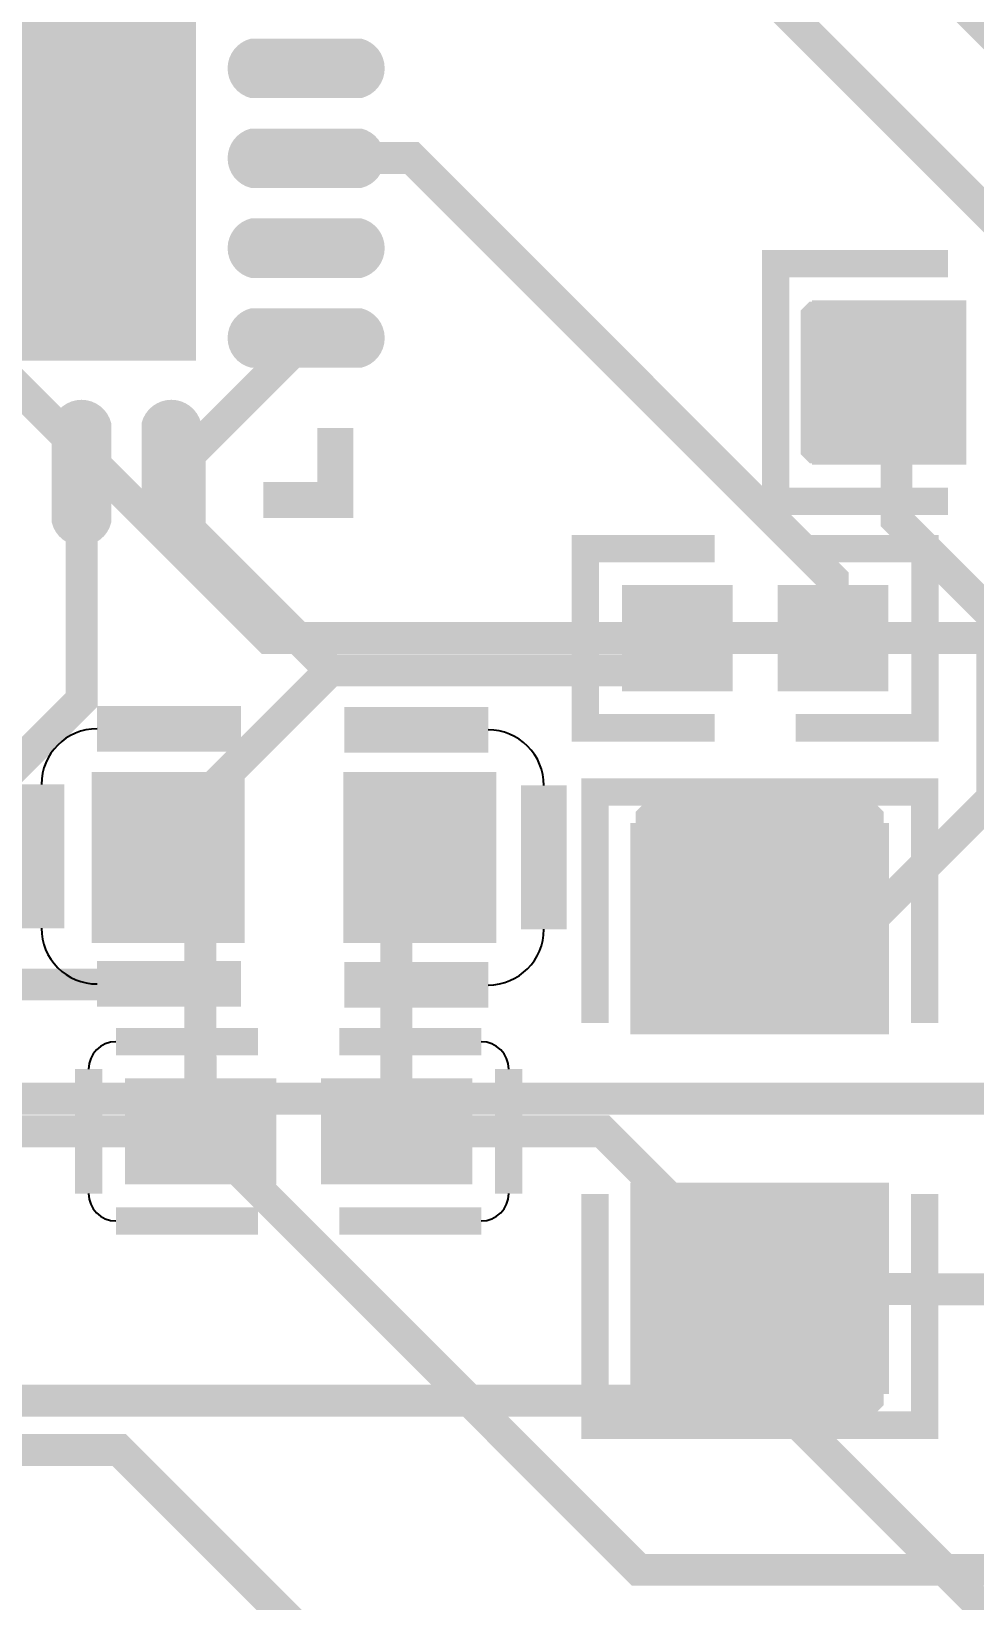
# Model space of a CAD drawing. Extents: x -5 to 4186, y -5 to 3927.
# Drawn here: x 2612.5 to 2819.1, y 2280.3 to 2623.9 of the extents above; entities that cross this region are included whole.
import ezdxf

# ---------------------------------------------------------------- set-up
doc = ezdxf.new("R2010")
doc.units = 9
for name, color, linetype, true_color in [('BottomLayer', 7, 'Continuous', 0x0000ff), ('TopLayer', 7, 'Continuous', 0xff0000), ('TopPasteMaskLayer', 7, 'Continuous', 0x808080), ('TopSilkLayer', 7, 'Continuous', 0xffcc00), ('TopSolderMaskLayer', 7, 'Continuous', 0x800080)]:
    doc.layers.add(name, color=color, linetype=linetype, true_color=true_color)

msp = doc.modelspace()

# ---------------------------------------------------------------- hatches: boundary and pattern name
at = {"layer": 'TopLayer'}
for points in [[(2541.3, 2552.81), (2541.3, 2659.11), (2647.6, 2659.11), (2647.6, 2552.81)], [(2662.46, 2610.29, -0.785398), (2662.46, 2621.31), (2682.93, 2621.31, -0.785398), (2682.93, 2610.29)], [(2662.46, 2590.61, -0.785398), (2662.46, 2601.63), (2682.93, 2601.63, -0.785398), (2682.93, 2590.61)], [(2662.46, 2570.92, -0.785398), (2662.46, 2581.94), (2682.93, 2581.94, -0.785398), (2682.93, 2570.92)], [(2816.27, 2564.03), (2816.27, 2530.01), (2784.52, 2530.01), (2784.52, 2564.03)], [(2662.46, 2551.24, -0.785398), (2662.46, 2562.26), (2682.93, 2562.26, -0.785398), (2682.93, 2551.24)], [(2629, 2516.98, -0.785398), (2617.97, 2516.98), (2617.97, 2537.46, -0.785398), (2629, 2537.46)], [(2648.68, 2516.98, -0.785398), (2637.65, 2516.98), (2637.65, 2537.46, -0.785398), (2648.68, 2537.46)], [(2765.14, 2480.39), (2765.14, 2501.65), (2742.87, 2501.65), (2742.87, 2480.39)], [(2776.95, 2480.39), (2776.95, 2501.65), (2799.22, 2501.65), (2799.22, 2480.39)], [(2626.74, 2460.74), (2658.24, 2460.74), (2658.24, 2425.3), (2626.74, 2425.3)], [(2681.86, 2460.74), (2713.35, 2460.74), (2713.35, 2425.3), (2681.86, 2425.3)], [(2799.15, 2405.1), (2744.94, 2405.1), (2744.94, 2449.69), (2799.15, 2449.69)], [(2665.14, 2372.39), (2665.14, 2393.65), (2634.03, 2393.65), (2634.03, 2372.39)], [(2676.95, 2372.39), (2676.95, 2393.65), (2708.06, 2393.65), (2708.06, 2372.39)], [(2799.15, 2370.94), (2744.94, 2370.94), (2744.94, 2326.35), (2799.15, 2326.35)]]:
    msp.add_hatch(color=256, dxfattribs=at).paths.add_polyline_path(points)
at = {"layer": 'TopPasteMaskLayer'}
for points in [[(2551.93, 2563.43), (2551.93, 2648.47), (2636.97, 2648.47), (2636.97, 2563.43)], [(2656.95, 2615.65), (2656.97, 2615.35), (2657, 2615.04), (2657.05, 2614.74), (2657.12, 2614.45), (2657.2, 2614.15), (2657.3, 2613.87), (2657.41, 2613.59), (2657.54, 2613.31), (2657.69, 2613.04), (2657.85, 2612.79), (2658.02, 2612.54), (2658.21, 2612.3), (2658.41, 2612.07), (2658.62, 2611.85), (2658.84, 2611.64), (2659.07, 2611.45), (2659.32, 2611.27), (2659.57, 2611.1), (2659.84, 2610.95), (2660.11, 2610.82), (2660.39, 2610.69), (2660.67, 2610.59), (2660.96, 2610.5), (2661.26, 2610.42), (2661.55, 2610.36), (2661.85, 2610.32), (2662.16, 2610.3), (2662.46, 2610.29), (2682.93, 2610.29), (2683.24, 2610.3), (2683.54, 2610.32), (2683.84, 2610.36), (2684.14, 2610.42), (2684.43, 2610.5), (2684.72, 2610.59), (2685.01, 2610.69), (2685.28, 2610.82), (2685.56, 2610.95), (2685.82, 2611.1), (2686.07, 2611.27), (2686.32, 2611.45), (2686.55, 2611.64), (2686.78, 2611.85), (2686.99, 2612.07), (2687.19, 2612.3), (2687.37, 2612.54), (2687.55, 2612.79), (2687.71, 2613.04), (2687.85, 2613.31), (2687.98, 2613.59), (2688.09, 2613.87), (2688.19, 2614.15), (2688.28, 2614.45), (2688.34, 2614.74), (2688.39, 2615.04), (2688.43, 2615.35), (2688.44, 2615.65), (2688.44, 2615.95), (2688.43, 2616.25), (2688.39, 2616.56), (2688.34, 2616.86), (2688.28, 2617.15), (2688.19, 2617.44), (2688.09, 2617.73), (2687.98, 2618.01), (2687.85, 2618.29), (2687.71, 2618.56), (2687.55, 2618.82), (2687.37, 2619.06), (2687.19, 2619.3), (2686.99, 2619.53), (2686.78, 2619.75), (2686.55, 2619.96), (2686.32, 2620.15), (2686.07, 2620.33), (2685.82, 2620.5), (2685.56, 2620.65), (2685.28, 2620.78), (2685.01, 2620.91), (2684.72, 2621.01), (2684.43, 2621.1), (2684.14, 2621.18), (2683.84, 2621.24), (2683.54, 2621.28), (2683.24, 2621.3), (2682.93, 2621.31), (2662.46, 2621.31), (2662.16, 2621.3), (2661.85, 2621.28), (2661.55, 2621.24), (2661.26, 2621.18), (2660.96, 2621.1), (2660.67, 2621.01), (2660.39, 2620.91), (2660.11, 2620.78), (2659.84, 2620.65), (2659.57, 2620.5), (2659.32, 2620.33), (2659.07, 2620.15), (2658.84, 2619.96), (2658.62, 2619.75), (2658.41, 2619.53), (2658.21, 2619.3), (2658.02, 2619.06), (2657.85, 2618.82), (2657.69, 2618.56), (2657.54, 2618.29), (2657.41, 2618.01), (2657.3, 2617.73), (2657.2, 2617.44), (2657.12, 2617.15), (2657.05, 2616.86), (2657, 2616.56), (2656.97, 2616.25), (2656.95, 2615.95)], [(2656.95, 2595.97), (2656.97, 2595.67), (2657, 2595.36), (2657.05, 2595.06), (2657.12, 2594.77), (2657.2, 2594.47), (2657.3, 2594.19), (2657.41, 2593.91), (2657.54, 2593.63), (2657.69, 2593.36), (2657.85, 2593.1), (2658.02, 2592.86), (2658.21, 2592.62), (2658.41, 2592.39), (2658.62, 2592.17), (2658.84, 2591.96), (2659.07, 2591.77), (2659.32, 2591.59), (2659.57, 2591.42), (2659.84, 2591.27), (2660.11, 2591.14), (2660.39, 2591.01), (2660.67, 2590.91), (2660.96, 2590.82), (2661.26, 2590.74), (2661.55, 2590.68), (2661.85, 2590.64), (2662.16, 2590.62), (2662.46, 2590.61), (2682.93, 2590.61), (2683.24, 2590.62), (2683.54, 2590.64), (2683.84, 2590.68), (2684.14, 2590.74), (2684.43, 2590.82), (2684.72, 2590.91), (2685.01, 2591.01), (2685.28, 2591.14), (2685.56, 2591.27), (2685.82, 2591.42), (2686.07, 2591.59), (2686.32, 2591.77), (2686.55, 2591.96), (2686.78, 2592.17), (2686.99, 2592.39), (2687.19, 2592.62), (2687.37, 2592.86), (2687.55, 2593.1), (2687.71, 2593.36), (2687.85, 2593.63), (2687.98, 2593.91), (2688.09, 2594.19), (2688.19, 2594.47), (2688.28, 2594.77), (2688.34, 2595.06), (2688.39, 2595.36), (2688.43, 2595.67), (2688.44, 2595.97), (2688.44, 2596.27), (2688.43, 2596.57), (2688.39, 2596.88), (2688.34, 2597.18), (2688.28, 2597.47), (2688.19, 2597.76), (2688.09, 2598.05), (2687.98, 2598.33), (2687.85, 2598.61), (2687.71, 2598.88), (2687.55, 2599.14), (2687.37, 2599.38), (2687.19, 2599.62), (2686.99, 2599.85), (2686.78, 2600.07), (2686.55, 2600.28), (2686.32, 2600.47), (2686.07, 2600.65), (2685.82, 2600.82), (2685.56, 2600.97), (2685.28, 2601.11), (2685.01, 2601.23), (2684.72, 2601.33), (2684.43, 2601.42), (2684.14, 2601.5), (2683.84, 2601.56), (2683.54, 2601.6), (2683.24, 2601.62), (2682.93, 2601.63), (2662.46, 2601.63), (2662.16, 2601.62), (2661.85, 2601.6), (2661.55, 2601.56), (2661.26, 2601.5), (2660.96, 2601.42), (2660.67, 2601.33), (2660.39, 2601.23), (2660.11, 2601.11), (2659.84, 2600.97), (2659.57, 2600.82), (2659.32, 2600.65), (2659.07, 2600.47), (2658.84, 2600.28), (2658.62, 2600.07), (2658.41, 2599.85), (2658.21, 2599.62), (2658.02, 2599.38), (2657.85, 2599.14), (2657.69, 2598.88), (2657.54, 2598.61), (2657.41, 2598.33), (2657.3, 2598.05), (2657.2, 2597.76), (2657.12, 2597.47), (2657.05, 2597.18), (2657, 2596.88), (2656.97, 2596.57), (2656.95, 2596.27)], [(2656.97, 2576.89), (2656.95, 2576.58), (2656.95, 2576.28), (2656.97, 2575.97), (2657, 2575.67), (2657.05, 2575.37), (2657.12, 2575.08), (2657.2, 2574.78), (2657.3, 2574.5), (2657.41, 2574.22), (2657.54, 2573.94), (2657.69, 2573.67), (2657.85, 2573.42), (2658.02, 2573.17), (2658.21, 2572.93), (2658.41, 2572.7), (2658.62, 2572.48), (2658.84, 2572.27), (2659.07, 2572.08), (2659.32, 2571.9), (2659.57, 2571.73), (2659.84, 2571.58), (2660.11, 2571.44), (2660.39, 2571.32), (2660.67, 2571.22), (2660.96, 2571.13), (2661.26, 2571.05), (2661.55, 2570.99), (2661.85, 2570.95), (2662.16, 2570.93), (2662.46, 2570.92), (2682.93, 2570.92), (2683.24, 2570.93), (2683.54, 2570.95), (2683.84, 2570.99), (2684.14, 2571.05), (2684.43, 2571.13), (2684.72, 2571.22), (2685.01, 2571.32), (2685.28, 2571.44), (2685.56, 2571.58), (2685.82, 2571.73), (2686.07, 2571.9), (2686.32, 2572.08), (2686.55, 2572.27), (2686.78, 2572.48), (2686.99, 2572.7), (2687.19, 2572.93), (2687.37, 2573.17), (2687.55, 2573.42), (2687.71, 2573.67), (2687.85, 2573.94), (2687.98, 2574.22), (2688.09, 2574.5), (2688.19, 2574.78), (2688.28, 2575.08), (2688.34, 2575.37), (2688.39, 2575.67), (2688.43, 2575.97), (2688.44, 2576.28), (2688.44, 2576.58), (2688.43, 2576.89), (2688.39, 2577.19), (2688.34, 2577.49), (2688.28, 2577.78), (2688.19, 2578.08), (2688.09, 2578.36), (2687.98, 2578.64), (2687.85, 2578.92), (2687.71, 2579.19), (2687.55, 2579.44), (2687.37, 2579.69), (2687.19, 2579.93), (2686.99, 2580.16), (2686.78, 2580.38), (2686.55, 2580.59), (2686.32, 2580.78), (2686.07, 2580.96), (2685.82, 2581.13), (2685.56, 2581.28), (2685.28, 2581.42), (2685.01, 2581.54), (2684.72, 2581.64), (2684.43, 2581.73), (2684.14, 2581.81), (2683.84, 2581.87), (2683.54, 2581.91), (2683.24, 2581.93), (2682.93, 2581.94), (2662.46, 2581.94), (2662.16, 2581.93), (2661.85, 2581.91), (2661.55, 2581.87), (2661.26, 2581.81), (2660.96, 2581.73), (2660.67, 2581.64), (2660.39, 2581.54), (2660.11, 2581.42), (2659.84, 2581.28), (2659.57, 2581.13), (2659.32, 2580.96), (2659.07, 2580.78), (2658.84, 2580.59), (2658.62, 2580.38), (2658.41, 2580.16), (2658.21, 2579.93), (2658.02, 2579.69), (2657.85, 2579.44), (2657.69, 2579.19), (2657.54, 2578.92), (2657.41, 2578.64), (2657.3, 2578.36), (2657.2, 2578.08), (2657.12, 2577.78), (2657.05, 2577.49), (2657, 2577.19)], [(2783, 2529.3), (2814.5, 2529.3), (2816.46, 2531.27), (2816.46, 2540.25), (2801.9, 2540.25), (2801.9, 2553.24), (2816.46, 2553.24), (2816.46, 2562.77), (2814.5, 2564.74), (2783, 2564.74), (2781.03, 2562.77), (2781.03, 2531.27)], [(2656.95, 2556.6), (2656.97, 2556.3), (2657, 2555.99), (2657.05, 2555.69), (2657.12, 2555.4), (2657.2, 2555.11), (2657.3, 2554.82), (2657.41, 2554.54), (2657.54, 2554.26), (2657.69, 2553.99), (2657.85, 2553.74), (2658.02, 2553.49), (2658.21, 2553.25), (2658.41, 2553.02), (2658.62, 2552.8), (2658.84, 2552.59), (2659.07, 2552.4), (2659.32, 2552.22), (2659.57, 2552.05), (2659.84, 2551.9), (2660.11, 2551.76), (2660.39, 2551.64), (2660.67, 2551.54), (2660.96, 2551.45), (2661.26, 2551.37), (2661.55, 2551.31), (2661.85, 2551.27), (2662.16, 2551.25), (2662.46, 2551.24), (2682.93, 2551.24), (2683.24, 2551.25), (2683.54, 2551.27), (2683.84, 2551.31), (2684.14, 2551.37), (2684.43, 2551.45), (2684.72, 2551.54), (2685.01, 2551.64), (2685.28, 2551.76), (2685.56, 2551.9), (2685.82, 2552.05), (2686.07, 2552.22), (2686.32, 2552.4), (2686.55, 2552.59), (2686.78, 2552.8), (2686.99, 2553.02), (2687.19, 2553.25), (2687.37, 2553.49), (2687.55, 2553.74), (2687.71, 2553.99), (2687.85, 2554.26), (2687.98, 2554.54), (2688.09, 2554.82), (2688.19, 2555.11), (2688.28, 2555.4), (2688.34, 2555.69), (2688.39, 2555.99), (2688.43, 2556.3), (2688.44, 2556.6), (2688.44, 2556.9), (2688.43, 2557.21), (2688.39, 2557.51), (2688.34, 2557.81), (2688.28, 2558.1), (2688.19, 2558.39), (2688.09, 2558.68), (2687.98, 2558.96), (2687.85, 2559.24), (2687.71, 2559.51), (2687.55, 2559.76), (2687.37, 2560.01), (2687.19, 2560.25), (2686.99, 2560.48), (2686.78, 2560.7), (2686.55, 2560.91), (2686.32, 2561.1), (2686.07, 2561.28), (2685.82, 2561.45), (2685.56, 2561.6), (2685.28, 2561.74), (2685.01, 2561.86), (2684.72, 2561.96), (2684.43, 2562.05), (2684.14, 2562.13), (2683.84, 2562.19), (2683.54, 2562.23), (2683.24, 2562.25), (2682.93, 2562.26), (2662.46, 2562.26), (2662.16, 2562.25), (2661.85, 2562.23), (2661.55, 2562.19), (2661.26, 2562.13), (2660.96, 2562.05), (2660.67, 2561.96), (2660.39, 2561.86), (2660.11, 2561.74), (2659.84, 2561.6), (2659.57, 2561.45), (2659.32, 2561.28), (2659.07, 2561.1), (2658.84, 2560.91), (2658.62, 2560.7), (2658.41, 2560.48), (2658.21, 2560.25), (2658.02, 2560.01), (2657.85, 2559.76), (2657.69, 2559.51), (2657.54, 2559.24), (2657.41, 2558.96), (2657.3, 2558.68), (2657.2, 2558.39), (2657.12, 2558.1), (2657.05, 2557.81), (2657, 2557.51), (2656.97, 2557.21), (2656.95, 2556.9)], [(2617.98, 2516.68), (2618.01, 2516.38), (2618.05, 2516.08), (2618.11, 2515.78), (2618.18, 2515.48), (2618.27, 2515.19), (2618.38, 2514.91), (2618.5, 2514.63), (2618.64, 2514.36), (2618.79, 2514.1), (2618.96, 2513.84), (2619.14, 2513.6), (2619.33, 2513.36), (2619.54, 2513.14), (2619.75, 2512.93), (2619.98, 2512.73), (2620.22, 2512.54), (2620.47, 2512.37), (2620.73, 2512.21), (2621, 2512.07), (2621.27, 2511.94), (2621.55, 2511.82), (2621.84, 2511.72), (2622.13, 2511.64), (2622.43, 2511.57), (2622.73, 2511.52), (2623.03, 2511.49), (2623.33, 2511.47), (2623.64, 2511.47), (2623.94, 2511.49), (2624.24, 2511.52), (2624.54, 2511.57), (2624.84, 2511.64), (2625.13, 2511.72), (2625.42, 2511.82), (2625.7, 2511.94), (2625.98, 2512.07), (2626.24, 2512.21), (2626.5, 2512.37), (2626.75, 2512.54), (2626.99, 2512.73), (2627.22, 2512.93), (2627.44, 2513.14), (2627.64, 2513.36), (2627.84, 2513.6), (2628.02, 2513.84), (2628.18, 2514.1), (2628.33, 2514.36), (2628.47, 2514.63), (2628.59, 2514.91), (2628.7, 2515.19), (2628.79, 2515.48), (2628.87, 2515.78), (2628.92, 2516.08), (2628.97, 2516.38), (2628.99, 2516.68), (2629, 2516.98), (2629, 2537.46), (2628.99, 2537.76), (2628.97, 2538.06), (2628.92, 2538.36), (2628.87, 2538.66), (2628.79, 2538.96), (2628.7, 2539.25), (2628.59, 2539.53), (2628.47, 2539.81), (2628.33, 2540.08), (2628.18, 2540.34), (2628.02, 2540.6), (2627.84, 2540.84), (2627.64, 2541.08), (2627.44, 2541.3), (2627.22, 2541.51), (2626.99, 2541.71), (2626.75, 2541.9), (2626.5, 2542.07), (2626.24, 2542.23), (2625.98, 2542.37), (2625.7, 2542.5), (2625.42, 2542.62), (2625.13, 2542.72), (2624.84, 2542.8), (2624.54, 2542.87), (2624.24, 2542.92), (2623.94, 2542.95), (2623.64, 2542.97), (2623.33, 2542.97), (2623.03, 2542.95), (2622.73, 2542.92), (2622.43, 2542.87), (2622.13, 2542.8), (2621.84, 2542.72), (2621.55, 2542.62), (2621.27, 2542.5), (2621, 2542.37), (2620.73, 2542.23), (2620.47, 2542.07), (2620.22, 2541.9), (2619.98, 2541.71), (2619.75, 2541.51), (2619.54, 2541.3), (2619.33, 2541.08), (2619.14, 2540.84), (2618.96, 2540.6), (2618.79, 2540.34), (2618.64, 2540.08), (2618.5, 2539.81), (2618.38, 2539.53), (2618.27, 2539.25), (2618.18, 2538.96), (2618.11, 2538.66), (2618.05, 2538.36), (2618.01, 2538.06), (2617.98, 2537.76), (2617.97, 2537.46), (2617.97, 2516.98)], [(2637.69, 2538.06), (2637.66, 2537.76), (2637.65, 2537.46), (2637.65, 2516.98), (2637.66, 2516.68), (2637.69, 2516.38), (2637.73, 2516.08), (2637.79, 2515.78), (2637.86, 2515.48), (2637.95, 2515.19), (2638.06, 2514.91), (2638.18, 2514.63), (2638.32, 2514.36), (2638.47, 2514.1), (2638.64, 2513.84), (2638.82, 2513.6), (2639.01, 2513.36), (2639.22, 2513.14), (2639.43, 2512.93), (2639.66, 2512.73), (2639.9, 2512.54), (2640.15, 2512.37), (2640.41, 2512.21), (2640.68, 2512.07), (2640.95, 2511.94), (2641.23, 2511.82), (2641.52, 2511.72), (2641.81, 2511.64), (2642.11, 2511.57), (2642.41, 2511.52), (2642.71, 2511.49), (2643.01, 2511.47), (2643.32, 2511.47), (2643.62, 2511.49), (2643.92, 2511.52), (2644.22, 2511.57), (2644.52, 2511.64), (2644.81, 2511.72), (2645.1, 2511.82), (2645.38, 2511.94), (2645.66, 2512.07), (2645.92, 2512.21), (2646.18, 2512.37), (2646.43, 2512.54), (2646.67, 2512.73), (2646.9, 2512.93), (2647.12, 2513.14), (2647.32, 2513.36), (2647.52, 2513.6), (2647.7, 2513.84), (2647.86, 2514.1), (2648.01, 2514.36), (2648.15, 2514.63), (2648.27, 2514.91), (2648.38, 2515.19), (2648.47, 2515.48), (2648.55, 2515.78), (2648.6, 2516.08), (2648.65, 2516.38), (2648.67, 2516.68), (2648.68, 2516.98), (2648.68, 2537.46), (2648.67, 2537.76), (2648.65, 2538.06), (2648.6, 2538.36), (2648.55, 2538.66), (2648.47, 2538.96), (2648.38, 2539.25), (2648.27, 2539.53), (2648.15, 2539.81), (2648.01, 2540.08), (2647.86, 2540.34), (2647.7, 2540.6), (2647.52, 2540.84), (2647.32, 2541.08), (2647.12, 2541.3), (2646.9, 2541.51), (2646.67, 2541.71), (2646.43, 2541.9), (2646.18, 2542.07), (2645.92, 2542.23), (2645.66, 2542.37), (2645.38, 2542.5), (2645.1, 2542.62), (2644.81, 2542.72), (2644.52, 2542.8), (2644.22, 2542.87), (2643.92, 2542.92), (2643.62, 2542.95), (2643.32, 2542.97), (2643.01, 2542.97), (2642.71, 2542.95), (2642.41, 2542.92), (2642.11, 2542.87), (2641.81, 2542.8), (2641.52, 2542.72), (2641.23, 2542.62), (2640.95, 2542.5), (2640.68, 2542.37), (2640.41, 2542.23), (2640.15, 2542.07), (2639.9, 2541.9), (2639.66, 2541.71), (2639.43, 2541.51), (2639.22, 2541.3), (2639.01, 2541.08), (2638.82, 2540.84), (2638.64, 2540.6), (2638.47, 2540.34), (2638.32, 2540.08), (2638.18, 2539.81), (2638.06, 2539.53), (2637.95, 2539.25), (2637.86, 2538.96), (2637.79, 2538.66), (2637.73, 2538.36)], [(2765.73, 2481.97), (2765.73, 2500.07), (2764.16, 2501.65), (2744.45, 2501.65), (2742.87, 2500.07), (2742.87, 2481.97), (2744.45, 2480.39), (2764.16, 2480.39)], [(2776.36, 2481.97), (2776.36, 2500.07), (2777.94, 2501.65), (2797.65, 2501.65), (2799.22, 2500.07), (2799.22, 2481.97), (2797.65, 2480.39), (2777.94, 2480.39)], [(2626.74, 2460.74), (2658.24, 2460.74), (2658.24, 2425.3), (2626.74, 2425.3)], [(2681.86, 2460.74), (2713.35, 2460.74), (2713.35, 2425.3), (2681.86, 2425.3)], [(2797.24, 2405.74), (2780.71, 2405.74), (2780.71, 2423.26), (2762.99, 2423.26), (2762.99, 2405.93), (2746.85, 2405.74), (2744.88, 2407.7), (2744.88, 2452.98), (2746.85, 2454.95), (2797.24, 2454.95), (2799.21, 2452.98), (2799.21, 2407.7)], [(2663.96, 2391.88), (2663.96, 2374.16), (2661.2, 2372.19), (2642.31, 2372.19), (2640.34, 2374.16), (2640.34, 2391.88), (2642.31, 2393.85), (2661.2, 2393.85)], [(2701.75, 2391.88), (2701.75, 2374.16), (2699.79, 2372.19), (2680.89, 2372.19), (2678.13, 2374.16), (2678.13, 2391.88), (2680.89, 2393.85), (2699.79, 2393.85)], [(2797.24, 2321.09), (2746.85, 2321.09), (2744.88, 2323.06), (2744.88, 2368.33), (2746.85, 2370.3), (2762.99, 2370.5), (2762.99, 2352.78), (2780.71, 2352.78), (2780.71, 2370.11), (2797.24, 2370.3), (2799.21, 2368.33), (2799.21, 2323.06)]]:
    msp.add_hatch(color=256, dxfattribs=at).paths.add_polyline_path(points)
at = {"layer": 'TopSolderMaskLayer'}
for points in [[(2540.3, 2551.81), (2540.3, 2660.11), (2648.6, 2660.11), (2648.6, 2551.81)], [(2660.6, 2609.29, -0.785398), (2660.6, 2622.31), (2684.79, 2622.31, -0.785398), (2684.79, 2609.29)], [(2660.6, 2589.61, -0.785398), (2660.6, 2602.63), (2684.79, 2602.63, -0.785398), (2684.79, 2589.61)], [(2660.6, 2569.92, -0.785398), (2660.6, 2582.94), (2684.79, 2582.94, -0.785398), (2684.79, 2569.92)], [(2817.27, 2565.03), (2817.27, 2529.01), (2783.52, 2529.01), (2783.52, 2565.03)], [(2660.6, 2550.24, -0.785398), (2660.6, 2563.26), (2684.79, 2563.26, -0.785398), (2684.79, 2550.24)], [(2630, 2516.33, -0.785398), (2616.98, 2516.33), (2616.98, 2538.11, -0.785398), (2630, 2538.11)], [(2649.68, 2516.33, -0.785398), (2636.65, 2516.33), (2636.65, 2538.11, -0.785398), (2649.68, 2538.11)], [(2766.14, 2479.39), (2766.14, 2502.65), (2741.87, 2502.65), (2741.87, 2479.39)], [(2775.95, 2479.39), (2775.95, 2502.65), (2800.22, 2502.65), (2800.22, 2479.39)], [(2625.74, 2461.74), (2659.24, 2461.74), (2659.24, 2424.3), (2625.74, 2424.3)], [(2680.86, 2461.74), (2714.35, 2461.74), (2714.35, 2424.3), (2680.86, 2424.3)], [(2800.37, 2404.28), (2743.73, 2404.28), (2743.73, 2450.51), (2800.37, 2450.51)], [(2666.14, 2371.39), (2666.14, 2394.65), (2633.04, 2394.65), (2633.04, 2371.39)], [(2675.95, 2371.39), (2675.95, 2394.65), (2709.06, 2394.65), (2709.06, 2371.39)], [(2800.37, 2371.76), (2743.73, 2371.76), (2743.73, 2325.53), (2800.37, 2325.53)]]:
    msp.add_hatch(color=256, dxfattribs=at).paths.add_polyline_path(points)

# ---------------------------------------------------------------- linework, layer by layer
at = {"layer": 'BottomLayer', "const_width": 7}
for points in [[(3137.47, 2491.07), (2664.43, 2491.07), (2449.46, 2706.04), (2327.98, 2706.04)], [(2479.57, 2637.49), (2568.19, 2548.87), (2568.19, 2443.36), (2553.37, 2428.54), (2527.71, 2428.54), (2479.71, 2380.54), (2479.71, 2355.15), (2510.83, 2324.03), (2775.5, 2324.03), (2847.14, 2252.39), (2847.14, 1968.75)], [(3596.84, 2152), (3358.68, 2390.16), (2522.41, 2390.16), (2505.95, 2373.7)]]:
    msp.add_lwpolyline(points, dxfattribs=at)
at = {"layer": 'TopLayer', "const_width": 7}
for points in [[(2859.65, 2566.67), (2859.65, 2586.32), (2818.05, 2628.02), (2818.05, 2724.02), (2778.05, 2764.02), (2192.05, 2764.02)], [(2913.68, 2348.32), (2837, 2425), (2837, 2511), (2831, 2517), (2831, 2575), (2674, 2732), (2635.11, 2732)], [(2672.7, 2596.12), (2672.75, 2596.17)], [(2672.75, 2596.17), (2695.84, 2596.17), (2788.04, 2503.96), (2788.04, 2497.48)], [(2672.7, 2556.75), (2647.17, 2531.22), (2647.17, 2527.22)], [(2800.36, 2546.99), (2802, 2545.35), (2802, 2517), (2823, 2496), (2823, 2456), (2794.37, 2427.37), (2772.07, 2427.37)], [(2800.35, 2547), (2800.36, 2546.99)], [(2800.39, 2547.02), (2800.36, 2546.99)], [(2623.54, 2502.41), (2623.49, 2502.46), (2623.49, 2527.22)], [(2623.54, 2527.27), (2623.54, 2502.41)], [(2647.17, 2527.22), (2643.17, 2527.22)], [(2647.17, 2527.22), (2647.17, 2514.83), (2678, 2484)], [(2623.54, 2502.41), (2623.54, 2477.54), (2593.04, 2447.04), (2583.07, 2447.04)], [(2788.04, 2497.48), (2788.04, 2491)], [(2788.04, 2497.48), (2788.09, 2497.43), (2788.09, 2491.02)], [(2753.96, 2491), (2746.96, 2484), (2678, 2484)], [(2754.01, 2491.02), (2753.98, 2491.02), (2753.96, 2491)], [(2678, 2484), (2642.44, 2448.44), (2642.44, 2445.72)], [(2642.44, 2445.72), (2642.49, 2445.67), (2642.49, 2443.02)], [(2642.44, 2445.72), (2642.44, 2443), (2649.54, 2435.9), (2649.54, 2415.18)], [(2697.56, 2443), (2692.46, 2437.9), (2692.46, 2392.27)], [(2697.61, 2443.02), (2697.58, 2443.02), (2697.56, 2443)], [(2772.07, 2427.37), (2772, 2427.37)], [(2772.07, 2427.37), (2772.05, 2427.39)], [(2649.54, 2415.18), (2606.55, 2415.18), (2604.35, 2412.98)], [(2649.54, 2415.18), (2649.54, 2397.99)], [(2649.54, 2397.99), (2649.54, 2383)], [(2649.54, 2397.99), (2649.59, 2397.94), (2649.59, 2383.02)], [(2692.46, 2392.27), (2692.51, 2392.22), (2692.51, 2383.02)], [(2692.46, 2392.27), (2692.46, 2383), (2737.63, 2383), (2772, 2348.63)], [(2526.01, 2335.68), (2573.33, 2383), (2649.54, 2383)], [(2649.54, 2383), (2745.54, 2287), (2955, 2287), (2990.02, 2322.02), (3042.01, 2322.02)], [(2772.05, 2348.62), (2772.01, 2348.62), (2772, 2348.63)], [(2807.55, 2348.47), (2772.23, 2348.47), (2772.05, 2348.65)], [(2807.55, 2348.47), (2772.05, 2348.62)], [(2843.05, 2348.32), (2807.55, 2348.47)], [(2782.05, 2222.02), (2723.05, 2222.02), (2631.75, 2313.22), (2503.55, 2313.22)]]:
    msp.add_lwpolyline(points, dxfattribs=at)
at = {"layer": 'TopSilkLayer'}
for points, const_width in [([(2813.27, 2573.03), (2775.52, 2573.03), (2775.52, 2521.01), (2813.27, 2521.01)], 6), ([(2679.1, 2537.05), (2679.1, 2521.3), (2663.35, 2521.3)], 7.87), ([(2762.14, 2471.39), (2733.87, 2471.39), (2733.87, 2510.65), (2762.14, 2510.65)], 6), ([(2779.95, 2471.39), (2808.22, 2471.39), (2808.22, 2510.65), (2779.95, 2510.65)], 6), ([(2658.41, 2471.19), (2626.91, 2471.19)], 10), ([(2681.08, 2470.96), (2712.58, 2470.96)], 10), ([(2614.71, 2458.99), (2614.71, 2427.49)], 10), ([(2724.77, 2458.76), (2724.77, 2427.26)], 10), ([(2808.15, 2406.77), (2808.15, 2457.36), (2735.94, 2457.36), (2735.94, 2406.77)], 6), ([(2658.41, 2415.3), (2626.91, 2415.3)], 10), ([(2681.08, 2415.07), (2712.58, 2415.07)], 10), ([(2631.03, 2402.65), (2662.14, 2402.65)], 6), ([(2711.06, 2402.65), (2679.95, 2402.65)], 6), ([(2625.03, 2369.39), (2625.03, 2396.65)], 6), ([(2717.06, 2369.39), (2717.06, 2396.65)], 6), ([(2808.15, 2369.27), (2808.15, 2318.68), (2735.94, 2318.68), (2735.94, 2369.27)], 6), ([(2662.14, 2363.39), (2631.03, 2363.39)], 6), ([(2679.95, 2363.39), (2711.06, 2363.39)], 6)]:
    msp.add_lwpolyline(points, dxfattribs=dict(at, const_width=const_width))
for centre, radius, start, end in [((2626.91, 2458.99), 12.2, 90, 180), ((2712.57, 2458.76), 12.2, 359.9953, 90), ((2626.91, 2427.49), 12.2, 179.9953, 270), ((2712.57, 2427.26), 12.2, 270, 0), ((2631.03, 2396.65), 6, 90, 180), ((2711.06, 2396.65), 6, 0, 90), ((2631.03, 2369.39), 6, 180, 270), ((2711.06, 2369.39), 6, 270, 360)]:
    msp.add_arc(centre, radius, start, end, dxfattribs=at)

doc.saveas('drawing.dxf')
